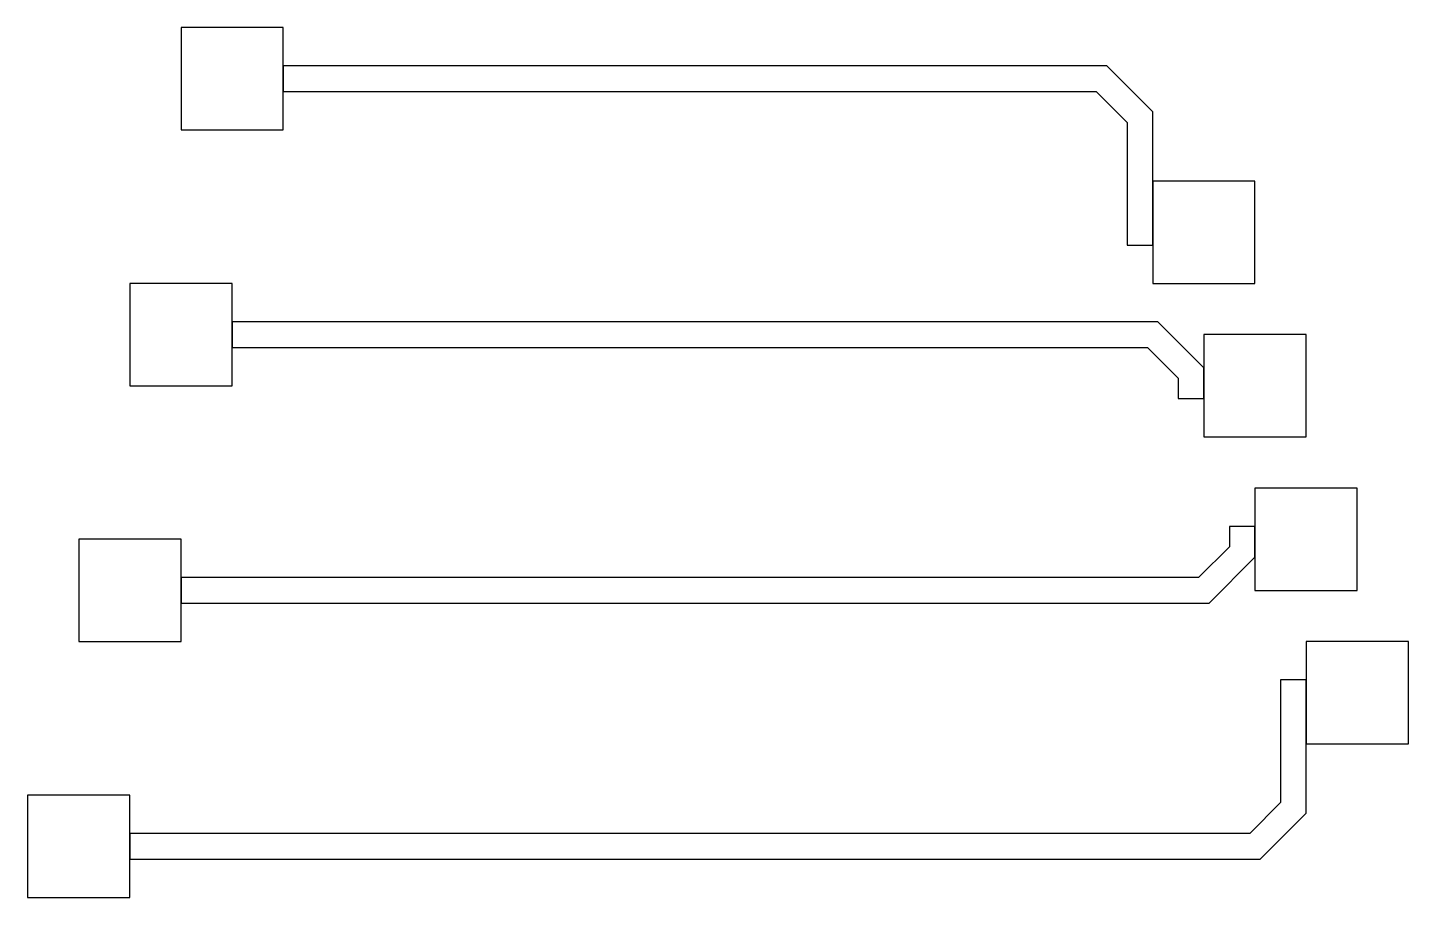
# Model space of a CAD drawing. Header units: millimetres. Extents: x 0.1 to 1.45, y 0.1 to 0.95.
import ezdxf

# ---------------------------------------------------------------- set-up
doc = ezdxf.new("R2010")
doc.units = ezdxf.units.MM
doc.layers.add('Aluminum', color=7, linetype='CONTINUOUS')

msp = doc.modelspace()

# ---------------------------------------------------------------- linework, layer by layer
at = {"layer": 'Aluminum', "color": 9}
for points in [[(0.25, 0.85), (0.35, 0.85), (0.35, 0.95), (0.25, 0.95)], [(1.2, 0.867678), (1.155178, 0.9125), (0.35, 0.9125), (0.35, 0.8875), (1.144822, 0.8875), (1.175, 0.857322), (1.175, 0.7375), (1.2, 0.7375)], [(1.2, 0.7), (1.3, 0.7), (1.3, 0.8), (1.2, 0.8)], [(0.2, 0.6), (0.3, 0.6), (0.3, 0.7), (0.2, 0.7)], [(1.25, 0.617678), (1.205178, 0.6625), (0.3, 0.6625), (0.3, 0.6375), (1.194822, 0.6375), (1.225, 0.607322), (1.225, 0.5875), (1.25, 0.5875)], [(1.25, 0.55), (1.35, 0.55), (1.35, 0.65), (1.25, 0.65)], [(1.3, 0.4), (1.4, 0.4), (1.4, 0.5), (1.3, 0.5)], [(1.3, 0.432322), (1.3, 0.4625), (1.275, 0.4625), (1.275, 0.442678), (1.244822, 0.4125), (0.25, 0.4125), (0.25, 0.3875), (1.255178, 0.3875)], [(0.15, 0.35), (0.25, 0.35), (0.25, 0.45), (0.15, 0.45)], [(1.35, 0.25), (1.45, 0.25), (1.45, 0.35), (1.35, 0.35)], [(1.35, 0.182322), (1.35, 0.3125), (1.325, 0.3125), (1.325, 0.192678), (1.294822, 0.1625), (0.2, 0.1625), (0.2, 0.1375), (1.305178, 0.1375)], [(0.1, 0.1), (0.2, 0.1), (0.2, 0.2), (0.1, 0.2)]]:
    msp.add_lwpolyline(points, close=True, dxfattribs=at)

doc.saveas('drawing.dxf')
